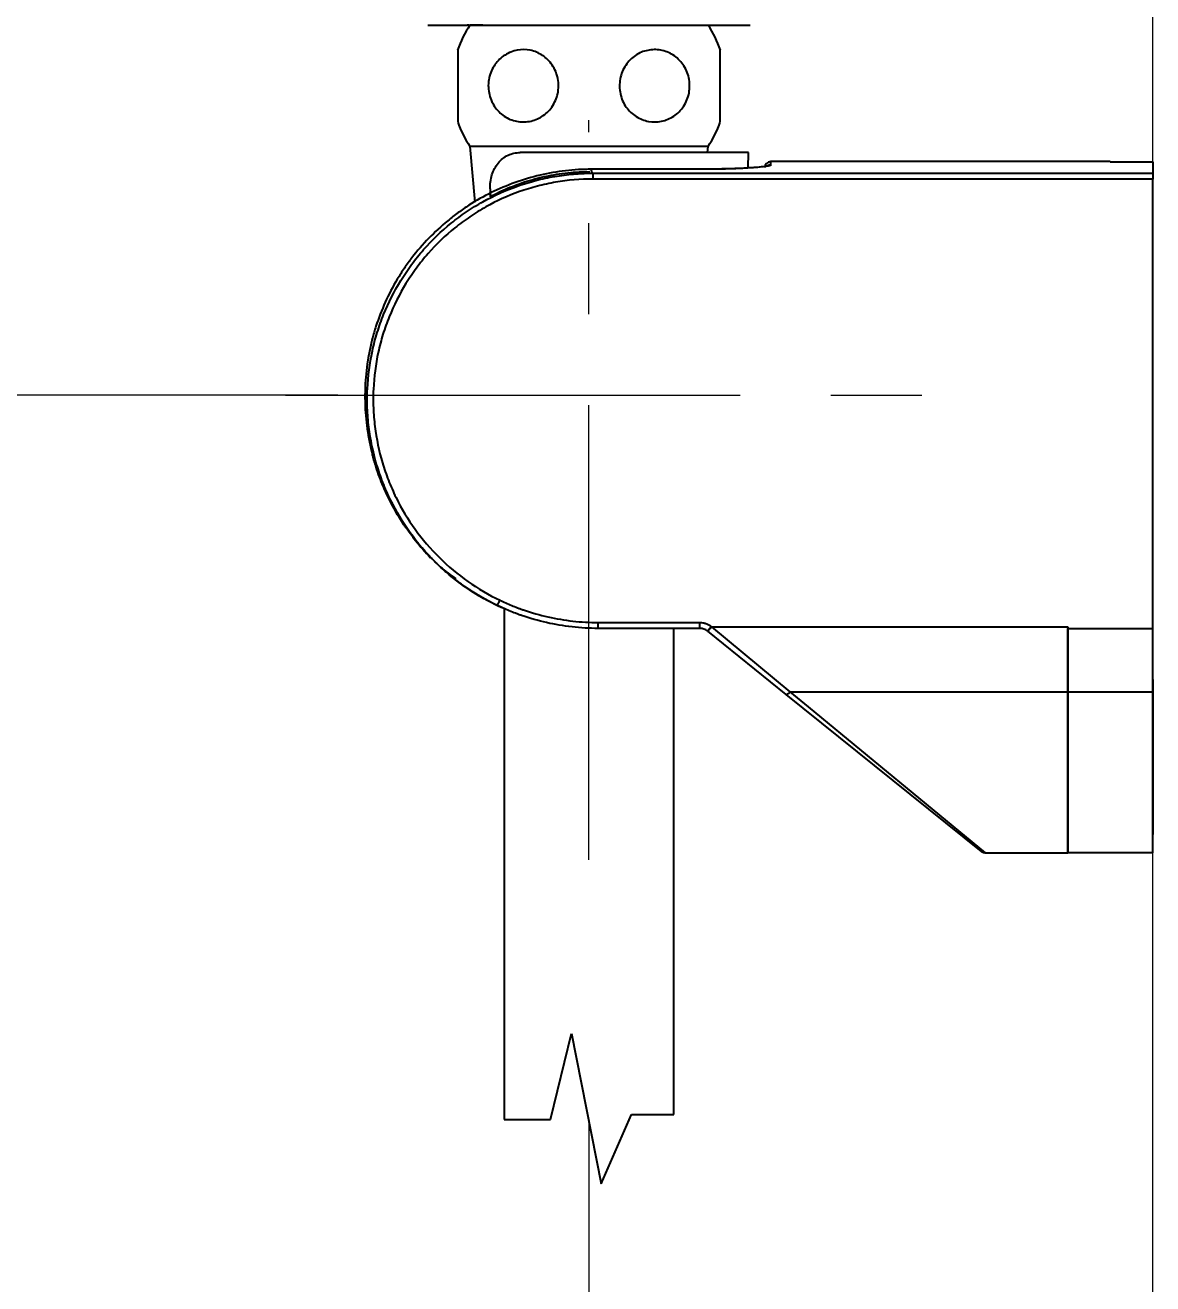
# Model space of a CAD drawing. Extents: x 0 to 1354, y 3495 to 4487.
# Drawn here: x 887.2 to 980.2, y 3818.8 to 3922.6 of the extents above; entities that cross this region are included whole.
import ezdxf

# ---------------------------------------------------------------- set-up
doc = ezdxf.new("R2010")
doc.units = 0
doc.header["$LTSCALE"] = 30
doc.header["$MEASUREMENT"] = 0
doc.header["$PDMODE"] = 3
doc.header["$PDSIZE"] = -10
doc.linetypes.add('CENTER', pattern=[2, 1.25, -0.25, 0.25, -0.25])
doc.layers.get('0').update_dxf_attribs({"linetype": 'CONTINUOUS'})
doc.layers.get('DEFPOINTS').update_dxf_attribs({"linetype": 'CONTINUOUS'})
doc.layers.add('\\M+5B3DF\\M+5B4E7\\M+5CFDF', color=3, linetype='CONTINUOUS', lineweight=9)
doc.layers.add('치수선', color=7, linetype='CONTINUOUS', lineweight=20)
doc.layers.add('BODY', color=7, linetype='CONTINUOUS')
doc.styles.add('Daelim Dimension', font='NanumGothic.ttf')
doc.dimstyles.new('DEFAULT', dxfattribs={"dimscale": 2, "dimtxt": 2, "dimasz": 2, "dimexe": 0, "dimexo": 2, "dimgap": 1, "dimtad": 1, "dimdec": 1, "dimzin": 9, "dimdsep": 46, "dimtxsty": 'Daelim Dimension', "dimcen": 0.5, "dimclrd": 252, "dimclre": 252, "dimclrt": 3, "dimadec": 1, "dimazin": 0, "dimtfac": 1, "dimtdec": 1, "dimtix": 1, "dimtmove": 0, "dimatfit": 3, "dimfxl": 0, "dimtolj": 1, "dimtzin": 1, "dimlwd": 9, "dimlwe": 9, "dimarcsym": 0})

# ---------------------------------------------------------------- blocks, each defined once
blk = doc.blocks.new('*D5')
at = {"color": 5, "lineweight": 9, "ltscale": 0.5}
for p, q in [((913.04, 3892.09), (744.79, 3892.09)), ((746.79, 3888.09), (746.79, 3619.83)), ((758.19, 3615.83), (744.79, 3615.83))]:
    blk.add_line(p, q, dxfattribs=at)
at = {"color": 5, "ltscale": 0.5}
for points in [[(746.12, 3888.09), (747.45, 3888.09), (746.79, 3892.09)], [(746.12, 3619.83), (747.45, 3619.83), (746.79, 3615.83)]]:
    blk.add_solid(points, dxfattribs=at)
at = {"layer": 'DEFPOINTS', "color": 0, "ltscale": 0.5}
for p in [(917.04, 3892.09, 0), (746.79, 3615.83), (762.19, 3615.83)]:
    blk.add_point(p, dxfattribs=at)
at = {"color": 7, "ltscale": 0.5, "insert": (739.34, 3753.96), "char_height": 10, "attachment_point": 5, "rotation": 90, "style": 'Daelim Dimension'}
blk.add_mtext('\\A1;1650', dxfattribs=at)

msp = doc.modelspace()

# ---------------------------------------------------------------- linework, layer by layer
at = {"color": 0}
for p, q in [((930.56, 3832.33), (932.29, 3839.44)), ((932.29, 3839.44), (934.75, 3827.03)), ((934.75, 3827.03), (937.25, 3832.75)), ((937.25, 3832.75), (940.74, 3832.75)), ((926.74, 3832.33), (930.56, 3832.33))]:
    msp.add_line(p, q, dxfattribs=at)
at = {"layer": '\\M+5B3DF\\M+5B4E7\\M+5CFDF', "color": 0, "lineweight": -3}
for p, q in [((920.46, 3922.59), (924.84, 3922.59)), ((925, 3922.59), (923.92, 3922.59)), ((924.84, 3922.59), (925.59, 3922.59)), ((923.92, 3912.59), (924.34, 3907.99)), ((943.57, 3912.59), (923.92, 3912.59)), ((943.52, 3912.09), (943.57, 3912.59)), ((946.91, 3912.09), (928.08, 3912.09)), ((946.87, 3910.81), (946.91, 3912.09)), ((943.24, 3910.71), (933.94, 3910.71)), ((943.24, 3910.71), (933.95, 3910.71)), ((934.05, 3910.38), (980.24, 3910.38)), ((943.24, 3910.71), (943.24, 3910.71)), ((976.74, 3911.34), (948.74, 3911.34)), ((948.74, 3911.06), (948.74, 3911.34)), ((976.74, 3911.32), (976.74, 3911.34)), ((976.74, 3911.32), (980.24, 3911.32)), ((980.24, 3911.32), (980.24, 3910.38)), ((980.24, 3910.38), (980.24, 3909.9)), ((980.24, 3909.9), (934.05, 3909.9)), ((980.24, 3872.84), (980.24, 3909.9)), ((916.79, 3884.54), (916.81, 3884.54)), ((917.36, 3883.34), (917.35, 3883.34)), ((926.74, 3874.5), (926.74, 3832.33)), ((934.49, 3872.84), (934.49, 3873.33)), ((934.49, 3873.33), (942.89, 3873.33)), ((942.89, 3872.84), (942.89, 3873.33)), ((943.83, 3873), (943.85, 3872.98)), ((943.85, 3872.98), (973.24, 3872.98)), ((943.85, 3872.98), (950.32, 3867.6)), ((942.89, 3872.84), (934.49, 3872.84)), ((940.74, 3832.75), (940.74, 3872.84)), ((943.54, 3872.61), (943.52, 3872.62)), ((950.01, 3867.4), (943.54, 3872.61)), ((973.24, 3872.84), (980.24, 3872.84)), ((973.24, 3867.6), (973.24, 3872.84)), ((973.24, 3872.84), (973.24, 3867.6)), ((980.24, 3867.6), (980.24, 3872.84)), ((966.11, 3854.45), (950.01, 3867.4)), ((950.32, 3867.6), (951.81, 3866.38)), ((950.32, 3867.6), (973.24, 3867.6)), ((973.24, 3867.6), (980.24, 3867.6)), ((973.24, 3854.34), (973.24, 3867.6)), ((973.24, 3867.6), (973.24, 3854.34)), ((980.24, 3854.34), (980.24, 3867.6)), ((951.81, 3866.38), (966.42, 3854.34))]:
    msp.add_line(p, q, dxfattribs=at)
for centre, radius, start, end in [((931.5, 3917.59, 0), 9.08, 146.6015, 161.0835), ((923.69, 3921.79, 0), 0.8, 74.9334, 90), ((935.99, 3917.59, 0), 9.08, 18.929, 33.3985), ((931.5, 3917.59, 0), 9.08, 199.2033, 213.3985), ((935.99, 3917.59, 0), 9.08, 326.6015, 340.8052), ((948.74, 3910.84, 0), 0.5, 90, 180)]:
    msp.add_arc(centre, radius, start, end, dxfattribs=at)
at = {"layer": '\\M+5B3DF\\M+5B4E7\\M+5CFDF', "color": 0, "lineweight": -3, "extrusion": (0, 0, -1)}
for centre, radius, start, end in [((-943.79, 3921.79, 0), 0.8, 74.9334, 90), ((-966.42, 3854.84, 0), 0.5, 270.2323, 308.8114)]:
    msp.add_arc(centre, radius, start, end, dxfattribs=at)
at = {"layer": '\\M+5B3DF\\M+5B4E7\\M+5CFDF', "color": 0, "lineweight": -3, "extrusion": (-4.69069e-11, 0, -1)}
for start, end in [(336.9755, 341.9793), (332.9643, 336.9081), (325.2786, 333.0311), (293.7407, 306.136)]:
    msp.add_arc((-934.49, 3892.09, 0), 19.25, start, end, dxfattribs=at)
at = {"layer": '\\M+5B3DF\\M+5B4E7\\M+5CFDF', "color": 0, "lineweight": -3}
for centre, major_axis, ratio, start_param, end_param in [((948.74, 3910.56), (-0.5, 0), 0.9987, 4.712389, 5.264696), ((943.83, 3873.01), (-0.313, -0.39), 0.016148, 0, 1.550723), ((943.85, 3873), (-0.313, -0.39), 0.016159, 0, 1.550709), ((950.32, 3867.79), (-0.313, -0.39), 0.244352, 0, 1.275867)]:
    msp.add_ellipse(centre, major_axis=major_axis, ratio=ratio, start_param=start_param, end_param=end_param, dxfattribs=at)
for points, knots in [([(925.59, 3922.59), (926.79, 3922.59), (927.99, 3922.59), (930.4, 3922.59), (931.6, 3922.59), (933.98, 3922.59), (935.16, 3922.59), (936.92, 3922.59), (937.51, 3922.59), (938.67, 3922.59), (939.24, 3922.59), (940.34, 3922.59), (940.88, 3922.59), (941.67, 3922.59), (941.92, 3922.59), (942.42, 3922.59), (942.67, 3922.59), (943.37, 3922.59), (943.8, 3922.59), (944.4, 3922.59), (944.59, 3922.59), (944.94, 3922.59), (945.11, 3922.59), (945.58, 3922.59), (945.85, 3922.59), (946.3, 3922.59), (946.48, 3922.59), (946.76, 3922.59), (946.86, 3922.59), (946.99, 3922.59), (947.03, 3922.59), (947.03, 3922.59)], [0, 0, 0, 0, 0.125, 0.125, 0.25, 0.25, 0.375, 0.375, 0.4375, 0.4375, 0.5, 0.5, 0.5625, 0.5625, 0.59375, 0.59375, 0.625, 0.625, 0.6875, 0.6875, 0.71875, 0.71875, 0.75, 0.75, 0.8125, 0.8125, 0.875, 0.875, 0.9375, 0.9375, 1, 1, 1, 1]), ([(922.92, 3920.57), (922.92, 3920.57), (922.92, 3920.56), (922.92, 3920.49), (922.92, 3920.44), (922.92, 3920.3), (922.92, 3920.22), (922.92, 3920.02), (922.92, 3919.9), (922.92, 3919.64), (922.92, 3919.49), (922.92, 3919.16), (922.92, 3918.99), (922.92, 3918.62), (922.92, 3918.42), (922.92, 3918.02), (922.92, 3917.81), (922.92, 3917.4), (922.92, 3917.19), (922.92, 3916.78), (922.92, 3916.59), (922.92, 3916.21), (922.92, 3916.04), (922.92, 3915.71), (922.92, 3915.56), (922.92, 3915.16), (922.92, 3914.95), (922.92, 3914.68), (922.92, 3914.61), (922.92, 3914.61)], [0, 0, 0, 0, 0.061737, 0.061737, 0.124288, 0.124288, 0.186839, 0.186839, 0.24939, 0.24939, 0.311941, 0.311941, 0.374492, 0.374492, 0.437042, 0.437042, 0.499593, 0.499593, 0.562144, 0.562144, 0.624695, 0.624695, 0.687246, 0.687246, 0.749797, 0.749797, 0.874898, 0.874898, 1, 1, 1, 1]), ([(926.76, 3915.08), (926.61, 3915.19), (926.46, 3915.31), (926.19, 3915.58), (926.06, 3915.73), (925.84, 3916.06), (925.75, 3916.23), (925.6, 3916.61), (925.54, 3916.81), (925.46, 3917.21), (925.44, 3917.42), (925.44, 3917.83), (925.47, 3918.04), (925.55, 3918.44), (925.62, 3918.64), (925.78, 3919.01), (925.88, 3919.18), (926.1, 3919.5), (926.23, 3919.65), (926.51, 3919.91), (926.66, 3920.03), (927.13, 3920.33), (927.48, 3920.46), (928.18, 3920.59), (928.55, 3920.59), (929.25, 3920.45), (929.6, 3920.3), (930.06, 3920), (930.21, 3919.88), (930.48, 3919.61), (930.6, 3919.46), (930.82, 3919.13), (930.92, 3918.95), (931.07, 3918.58), (931.13, 3918.39), (931.21, 3917.98), (931.23, 3917.77), (931.23, 3917.36), (931.2, 3917.15), (931.12, 3916.75), (931.05, 3916.55), (930.89, 3916.18), (930.79, 3916), (930.57, 3915.68), (930.44, 3915.53), (930.16, 3915.27), (930.02, 3915.15), (929.7, 3914.95), (929.53, 3914.87), (929.19, 3914.74), (929.02, 3914.69), (928.67, 3914.62), (928.48, 3914.61), (928.13, 3914.61), (927.95, 3914.63), (927.6, 3914.7), (927.42, 3914.75), (927.08, 3914.89), (926.92, 3914.98), (926.76, 3915.08)], [0, 0, 0, 0, 0.03125, 0.03125, 0.0625, 0.0625, 0.09375, 0.09375, 0.125, 0.125, 0.15625, 0.15625, 0.1875, 0.1875, 0.21875, 0.21875, 0.25, 0.25, 0.28125, 0.28125, 0.3125, 0.3125, 0.375, 0.375, 0.4375, 0.4375, 0.5, 0.5, 0.53125, 0.53125, 0.5625, 0.5625, 0.59375, 0.59375, 0.625, 0.625, 0.65625, 0.65625, 0.6875, 0.6875, 0.71875, 0.71875, 0.75, 0.75, 0.78125, 0.78125, 0.8125, 0.8125, 0.84375, 0.84375, 0.875, 0.875, 0.90625, 0.90625, 0.9375, 0.9375, 0.96875, 0.96875, 1, 1, 1, 1]), ([(940.73, 3915.08), (940.41, 3914.88), (940.08, 3914.74), (939.37, 3914.59), (939.01, 3914.59), (938.3, 3914.72), (937.96, 3914.85), (937.32, 3915.25), (937.05, 3915.51), (936.7, 3915.99), (936.6, 3916.16), (936.44, 3916.53), (936.38, 3916.73), (936.29, 3917.13), (936.27, 3917.33), (936.26, 3917.75), (936.28, 3917.96), (936.35, 3918.36), (936.41, 3918.56), (936.56, 3918.94), (936.66, 3919.11), (936.88, 3919.44), (937, 3919.6), (937.27, 3919.87), (937.42, 3919.99), (937.73, 3920.2), (937.89, 3920.28), (938.23, 3920.43), (938.41, 3920.48), (938.76, 3920.55), (938.94, 3920.57), (939.3, 3920.58), (939.48, 3920.56), (939.83, 3920.5), (940.01, 3920.45), (940.34, 3920.32), (940.51, 3920.23), (940.83, 3920.04), (940.97, 3919.92), (941.25, 3919.66), (941.38, 3919.51), (941.61, 3919.19), (941.7, 3919.02), (941.87, 3918.65), (941.93, 3918.45), (942.02, 3918.05), (942.04, 3917.85), (942.05, 3917.43), (942.03, 3917.22), (941.96, 3916.82), (941.9, 3916.62), (941.74, 3916.24), (941.65, 3916.06), (941.43, 3915.73), (941.31, 3915.58), (941.03, 3915.31), (940.88, 3915.19), (940.73, 3915.08)], [0, 0, 0, 0, 0.0625, 0.0625, 0.125, 0.125, 0.1875, 0.1875, 0.25, 0.25, 0.28125, 0.28125, 0.3125, 0.3125, 0.34375, 0.34375, 0.375, 0.375, 0.40625, 0.40625, 0.4375, 0.4375, 0.46875, 0.46875, 0.5, 0.5, 0.53125, 0.53125, 0.5625, 0.5625, 0.59375, 0.59375, 0.625, 0.625, 0.65625, 0.65625, 0.6875, 0.6875, 0.71875, 0.71875, 0.75, 0.75, 0.78125, 0.78125, 0.8125, 0.8125, 0.84375, 0.84375, 0.875, 0.875, 0.90625, 0.90625, 0.9375, 0.9375, 0.96875, 0.96875, 1, 1, 1, 1]), ([(944.56, 3914.61), (944.56, 3914.61), (944.56, 3914.67), (944.56, 3914.95), (944.56, 3915.15), (944.56, 3915.55), (944.56, 3915.7), (944.56, 3916.02), (944.56, 3916.2), (944.56, 3916.57), (944.56, 3916.76), (944.56, 3917.16), (944.56, 3917.37), (944.56, 3917.79), (944.56, 3917.99), (944.56, 3918.4), (944.56, 3918.6), (944.56, 3918.97), (944.56, 3919.15), (944.56, 3919.47), (944.56, 3919.62), (944.56, 3919.89), (944.56, 3920.01), (944.56, 3920.21), (944.56, 3920.3), (944.56, 3920.44), (944.56, 3920.49), (944.56, 3920.56), (944.56, 3920.57), (944.56, 3920.57), (944.56, 3920.57), (944.56, 3920.57)], [0, 0, 0, 0, 0.124897, 0.124897, 0.249794, 0.249794, 0.312243, 0.312243, 0.374692, 0.374692, 0.43714, 0.43714, 0.499589, 0.499589, 0.562037, 0.562037, 0.624486, 0.624486, 0.686935, 0.686935, 0.749383, 0.749383, 0.811832, 0.811832, 0.87428, 0.87428, 0.936729, 0.936729, 0.999178, 0.999178, 1, 1, 1, 1]), ([(925.58, 3909.09), (925.58, 3909.29), (925.59, 3909.48), (925.64, 3909.87), (925.68, 3910.06), (925.8, 3910.43), (925.87, 3910.6), (926.04, 3910.93), (926.14, 3911.08), (926.36, 3911.36), (926.49, 3911.48), (926.76, 3911.7), (926.91, 3911.79), (927.22, 3911.94), (927.38, 3912), (927.73, 3912.07), (927.9, 3912.09), (928.08, 3912.09)], [0, 0, 0, 0, 0.125, 0.125, 0.25, 0.25, 0.375, 0.375, 0.5, 0.5, 0.625, 0.625, 0.75, 0.75, 0.875, 0.875, 1, 1, 1, 1]), ([(933.95, 3910.71), (933.86, 3910.71), (933.77, 3910.71), (933.59, 3910.7), (933.32, 3910.7), (933.05, 3910.69), (932.52, 3910.66), (932.16, 3910.63), (931.1, 3910.5), (930.4, 3910.38), (929.02, 3910.06), (928.33, 3909.86), (926.98, 3909.37), (926.32, 3909.09), (925.05, 3908.47), (924.43, 3908.12), (923.54, 3907.54), (923.24, 3907.34), (922.67, 3906.92), (922.38, 3906.69), (920.99, 3905.56), (920.01, 3904.53), (918.92, 3903.13), (918.72, 3902.84), (918.31, 3902.25), (918.12, 3901.94), (917.56, 3901.02), (917.23, 3900.39), (916.65, 3899.1), (916.39, 3898.43), (916.06, 3897.42), (915.96, 3897.08), (915.78, 3896.38), (915.7, 3896.03), (915.35, 3894.28), (915.23, 3892.86), (915.29, 3890.73), (915.35, 3890.01), (915.55, 3888.59), (915.7, 3887.88), (915.88, 3887.19)], [0, 0, 0, 0, 0.007813, 0.007813, 0.015625, 0.03125, 0.03125, 0.0625, 0.0625, 0.125, 0.125, 0.1875, 0.1875, 0.25, 0.25, 0.3125, 0.3125, 0.34375, 0.34375, 0.375, 0.375, 0.5, 0.5, 0.53125, 0.53125, 0.5625, 0.5625, 0.625, 0.625, 0.6875, 0.6875, 0.71875, 0.71875, 0.75, 0.75, 0.875, 0.875, 0.9375, 0.9375, 1, 1, 1, 1]), ([(926.19, 3874.72), (925.23, 3875.18), (924.33, 3875.71), (922.61, 3876.92), (921.81, 3877.59), (920.3, 3879.08), (919.61, 3879.88), (918.39, 3881.58), (917.85, 3882.48), (917.15, 3883.9), (916.93, 3884.39), (916.55, 3885.37), (916.38, 3885.86), (915.93, 3887.37), (915.72, 3888.39), (915.52, 3889.97), (915.48, 3890.5), (915.44, 3891.55), (915.44, 3892.07), (915.52, 3893.64), (915.65, 3894.68), (915.99, 3896.24), (916.13, 3896.75), (916.44, 3897.75), (916.61, 3898.25), (917.2, 3899.7), (917.67, 3900.64), (918.5, 3901.99), (918.8, 3902.43), (919.43, 3903.28), (919.76, 3903.69), (920.79, 3904.86), (921.55, 3905.59), (922.79, 3906.59), (923.21, 3906.9), (924.08, 3907.49), (924.53, 3907.77), (925.9, 3908.53), (926.86, 3908.97), (928.36, 3909.5), (928.86, 3909.65), (929.88, 3909.92), (930.91, 3910.14), (931.95, 3910.27), (932.73, 3910.34), (932.99, 3910.35), (933.39, 3910.37), (933.52, 3910.38), (933.79, 3910.38), (933.92, 3910.38), (934.05, 3910.38)], [0, 0, 0, 0, 0.0625, 0.0625, 0.125, 0.125, 0.1875, 0.1875, 0.25, 0.25, 0.28125, 0.28125, 0.3125, 0.3125, 0.375, 0.375, 0.40625, 0.40625, 0.4375, 0.4375, 0.5, 0.5, 0.53125, 0.53125, 0.5625, 0.5625, 0.625, 0.625, 0.65625, 0.65625, 0.6875, 0.6875, 0.75, 0.75, 0.78125, 0.78125, 0.8125, 0.8125, 0.875, 0.875, 0.90625, 0.90625, 0.9375, 0.96875, 0.96875, 0.984375, 0.984375, 0.992187, 0.992187, 1, 1, 1, 1]), ([(925.59, 3908.44), (925.82, 3908.57), (926.06, 3908.69), (926.54, 3908.92), (926.78, 3909.03), (927.29, 3909.25), (927.55, 3909.35), (928.08, 3909.54), (928.35, 3909.64), (928.91, 3909.81), (929.2, 3909.89), (929.53, 3909.98), (929.56, 3909.99), (929.64, 3910.01), (929.68, 3910.02), (929.79, 3910.04), (930.01, 3910.09), (930.24, 3910.14), (930.69, 3910.23), (930.99, 3910.29), (931.61, 3910.38), (931.92, 3910.41), (932.39, 3910.45), (932.55, 3910.47), (932.87, 3910.48), (933.03, 3910.49), (933.4, 3910.5), (933.6, 3910.51), (933.81, 3910.51)], [0, 0, 0, 0, 0.103713, 0.103713, 0.207426, 0.207426, 0.311139, 0.311139, 0.414852, 0.414852, 0.518565, 0.518565, 0.531529, 0.531529, 0.544493, 0.544493, 0.570421, 0.622278, 0.622278, 0.72599, 0.72599, 0.829703, 0.829703, 0.88156, 0.88156, 0.933416, 0.933416, 1, 1, 1, 1]), ([(934.05, 3910.38), (934.04, 3910.39), (934.03, 3910.42), (934, 3910.47), (933.98, 3910.53), (933.96, 3910.6), (933.95, 3910.66), (933.95, 3910.7), (933.95, 3910.71)], [0, 0, 0, 0, 0.090293, 0.267592, 0.463771, 0.681769, 0.925894, 1, 1, 1, 1]), ([(934.05, 3910.38), (934.05, 3910.38), (934.05, 3910.36), (934.05, 3910.31), (934.05, 3910.27), (934.05, 3910.18), (934.05, 3910.13), (934.05, 3910.02), (934.05, 3909.96), (934.05, 3909.9)], [0, 0, 0, 0, 0.25, 0.25, 0.5, 0.5, 0.75, 0.75, 1, 1, 1, 1]), ([(948.74, 3911.06), (948.74, 3911.04), (948.71, 3911.02), (948.57, 3910.98), (948.46, 3910.96), (948.19, 3910.92), (948.02, 3910.9), (947.62, 3910.86), (947.39, 3910.84), (946.88, 3910.81), (946.6, 3910.79), (946, 3910.76), (945.69, 3910.75), (945.19, 3910.73), (945.01, 3910.73), (944.67, 3910.72), (944.49, 3910.72), (943.97, 3910.71), (943.61, 3910.71), (943.24, 3910.71)], [0, 0, 0, 0, 0.125, 0.125, 0.25, 0.25, 0.375, 0.375, 0.5, 0.5, 0.625, 0.625, 0.75, 0.75, 0.8125, 0.8125, 0.875, 0.875, 1, 1, 1, 1]), ([(948.5, 3910.99), (948.5, 3910.99), (948.47, 3910.98), (948.3, 3910.94), (947.8, 3910.88), (946.88, 3910.8), (945.61, 3910.75), (944.35, 3910.72), (943.55, 3910.71), (943.24, 3910.71)], [0, 0, 0, 0, 0.033823, 0.136574, 0.300692, 0.492679, 0.68591, 0.883318, 1, 1, 1, 1]), ([(934.05, 3909.9), (933.02, 3909.9), (932, 3909.81), (930.49, 3909.55), (929.99, 3909.44), (929, 3909.19), (928.5, 3909.03), (927.05, 3908.52), (926.12, 3908.1), (924.78, 3907.35), (924.35, 3907.08), (923.5, 3906.51), (923.08, 3906.2), (921.88, 3905.23), (921.14, 3904.52), (920.13, 3903.37), (919.81, 3902.97), (919.21, 3902.15), (918.92, 3901.72), (918.11, 3900.4), (917.65, 3899.49), (917.08, 3898.07), (916.9, 3897.59), (916.6, 3896.61), (916.47, 3896.11), (916.14, 3894.6), (916.01, 3893.59), (915.94, 3892.06), (915.94, 3891.55), (915.98, 3890.53), (916.02, 3890.01), (916.21, 3888.48), (916.42, 3887.48), (916.85, 3886.01), (917.02, 3885.53), (917.39, 3884.58), (917.6, 3884.1), (918.28, 3882.71), (918.81, 3881.84), (920, 3880.19), (920.67, 3879.41), (922.14, 3877.95), (922.92, 3877.3), (924.59, 3876.13), (925.47, 3875.61), (926.41, 3875.16)], [0, 0, 0, 0, 0.0625, 0.0625, 0.09375, 0.09375, 0.125, 0.125, 0.1875, 0.1875, 0.21875, 0.21875, 0.25, 0.25, 0.3125, 0.3125, 0.34375, 0.34375, 0.375, 0.375, 0.4375, 0.4375, 0.46875, 0.46875, 0.5, 0.5, 0.5625, 0.5625, 0.59375, 0.59375, 0.625, 0.625, 0.6875, 0.6875, 0.71875, 0.71875, 0.75, 0.75, 0.8125, 0.8125, 0.875, 0.875, 0.9375, 0.9375, 1, 1, 1, 1]), ([(925.58, 3909.09), (925.58, 3908.98), (925.59, 3908.87), (925.59, 3908.66), (925.59, 3908.55), (925.59, 3908.44)], [0, 0, 0, 0, 0.5, 0.5, 1, 1, 1, 1]), ([(916.79, 3884.54), (916.78, 3884.56), (916.76, 3884.6), (916.73, 3884.67), (916.71, 3884.73), (916.68, 3884.79), (916.66, 3884.86), (916.63, 3884.92), (916.61, 3884.98), (916.58, 3885.05), (916.55, 3885.11), (916.53, 3885.17), (916.51, 3885.24), (916.48, 3885.3), (916.46, 3885.37), (916.43, 3885.43), (916.41, 3885.5), (916.38, 3885.56), (916.36, 3885.63), (916.34, 3885.7), (916.31, 3885.76), (916.29, 3885.83), (916.27, 3885.89), (916.25, 3885.96), (916.22, 3886.03), (916.2, 3886.09), (916.18, 3886.16), (916.16, 3886.23), (916.14, 3886.3), (916.12, 3886.36), (916.1, 3886.43), (916.07, 3886.5), (916.05, 3886.57), (916.03, 3886.64), (916.01, 3886.7), (915.99, 3886.77), (915.97, 3886.84), (915.95, 3886.91), (915.94, 3886.98), (915.92, 3887.05), (915.9, 3887.12), (915.89, 3887.16), (915.88, 3887.19)], [0, 0, 0, 0, 0.024134, 0.048311, 0.072533, 0.0968, 0.12111, 0.145465, 0.169864, 0.194308, 0.218796, 0.243328, 0.267905, 0.292526, 0.317191, 0.341901, 0.366656, 0.391454, 0.416298, 0.441186, 0.466118, 0.491095, 0.516116, 0.541182, 0.566292, 0.591447, 0.616647, 0.641891, 0.66718, 0.692513, 0.717891, 0.743314, 0.768781, 0.794293, 0.81985, 0.845451, 0.871098, 0.896789, 0.922524, 0.948305, 0.97413, 1, 1, 1, 1]), ([(918.6, 3881.24), (918.55, 3881.3), (918.43, 3881.48), (918.29, 3881.7), (918.16, 3881.91), (918.08, 3882.03), (918.01, 3882.15), (917.94, 3882.27), (917.87, 3882.39), (917.8, 3882.51), (917.73, 3882.63), (917.66, 3882.75), (917.6, 3882.87), (917.53, 3882.99), (917.47, 3883.11), (917.41, 3883.22), (917.37, 3883.3), (917.35, 3883.34)], [0, 0, 0, 0, 0.092809, 0.26619, 0.325272, 0.383914, 0.442117, 0.49988, 0.557203, 0.614088, 0.670533, 0.72654, 0.782109, 0.837239, 0.89193, 0.946184, 1, 1, 1, 1]), ([(918.61, 3881.26), (918.87, 3880.86), (919.51, 3879.96), (920.24, 3879.12), (920.67, 3878.67)], [0, 0, 0, 0, 0.434902, 1, 1, 1, 1]), ([(920.81, 3878.55), (920.77, 3878.6), (920.54, 3878.83), (920.15, 3879.24), (919.66, 3879.82), (919.26, 3880.32), (918.94, 3880.74), (918.75, 3881.02), (918.63, 3881.18), (918.6, 3881.24)], [0, 0, 0, 0, 0.057496, 0.273517, 0.490016, 0.707009, 0.825, 0.944554, 1, 1, 1, 1]), ([(926.19, 3874.72), (926.17, 3874.73), (926.13, 3874.76), (926.06, 3874.79), (926, 3874.82), (925.93, 3874.85), (925.87, 3874.88), (925.81, 3874.91), (925.74, 3874.95), (925.68, 3874.98), (925.62, 3875.01), (925.55, 3875.04), (925.49, 3875.08), (925.43, 3875.11), (925.36, 3875.14), (925.3, 3875.18), (925.24, 3875.21), (924.84, 3875.43), (924.11, 3875.87), (923.09, 3876.56), (922.12, 3877.33), (921.44, 3877.94), (921.08, 3878.28), (921.02, 3878.35)], [0, 0, 0, 0, 0.011177, 0.022355, 0.033535, 0.044716, 0.055899, 0.067084, 0.07827, 0.089458, 0.100647, 0.111838, 0.12303, 0.134225, 0.14542, 0.156618, 0.167817, 0.179018, 0.372036, 0.566135, 0.761366, 0.957778, 1, 1, 1, 1]), ([(926.19, 3874.72), (926.19, 3874.72), (926.19, 3874.73), (926.2, 3874.74), (926.2, 3874.75), (926.21, 3874.77), (926.22, 3874.78), (926.23, 3874.81), (926.24, 3874.83), (926.26, 3874.87), (926.27, 3874.89), (926.3, 3874.94), (926.31, 3874.97), (926.34, 3875.02), (926.35, 3875.05), (926.38, 3875.11), (926.39, 3875.14), (926.4, 3875.16)], [0, 0, 0, 0, 0.125, 0.125, 0.25, 0.25, 0.375, 0.375, 0.5, 0.5, 0.625, 0.625, 0.75, 0.75, 0.875, 0.875, 1, 1, 1, 1]), ([(926.4, 3875.16), (926.72, 3875.01), (927.04, 3874.87), (927.53, 3874.67), (927.77, 3874.57), (928.02, 3874.48), (928.18, 3874.42), (928.27, 3874.39), (929.01, 3874.13), (929.68, 3873.94), (931.04, 3873.64), (931.72, 3873.52), (933.1, 3873.37), (933.79, 3873.33), (934.49, 3873.33)], [0, 0, 0, 0, 0.125, 0.125, 0.1875, 0.21875, 0.21875, 0.25, 0.25, 0.5, 0.5, 0.75, 0.75, 1, 1, 1, 1]), ([(934.49, 3872.84), (933.77, 3872.84), (933.06, 3872.88), (931.64, 3873.04), (930.94, 3873.16), (929.56, 3873.47), (928.87, 3873.67), (928.1, 3873.93), (928.02, 3873.96), (927.85, 3874.02), (927.59, 3874.12), (927.34, 3874.22), (926.84, 3874.42), (926.51, 3874.57), (926.19, 3874.72)], [0, 0, 0, 0, 0.25, 0.25, 0.5, 0.5, 0.75, 0.75, 0.78125, 0.78125, 0.8125, 0.875, 0.875, 1, 1, 1, 1]), ([(942.89, 3873.33), (942.98, 3873.33), (943.06, 3873.32), (943.23, 3873.29), (943.31, 3873.27), (943.47, 3873.21), (943.63, 3873.14), (943.77, 3873.05), (943.83, 3873)], [0, 0, 0, 0, 0.25, 0.25, 0.5, 0.5, 0.75, 1, 1, 1, 1]), ([(943.52, 3872.62), (943.47, 3872.66), (943.43, 3872.69), (943.33, 3872.74), (943.28, 3872.77), (943.17, 3872.8), (943.12, 3872.82), (943.01, 3872.84), (942.95, 3872.84), (942.89, 3872.84)], [0, 0, 0, 0, 0.25, 0.25, 0.5, 0.5, 0.75, 0.75, 1, 1, 1, 1]), ([(980.24, 3868.64), (980.24, 3868.18), (980.24, 3867.72), (980.24, 3866.78), (980.24, 3866.3), (980.24, 3865.36), (980.24, 3864.9), (980.24, 3863.56), (980.24, 3862.71), (980.24, 3861.52), (980.24, 3861.13), (980.24, 3860.4), (980.24, 3860.05), (980.24, 3859.07), (980.24, 3858.5), (980.24, 3857.75), (980.24, 3857.52), (980.24, 3857.12), (980.24, 3856.93), (980.24, 3856.45), (980.24, 3856.22), (980.24, 3855.91), (980.24, 3855.84), (980.24, 3855.84)], [0, 0, 0, 0, 0.062777, 0.062777, 0.129722, 0.129722, 0.196666, 0.196666, 0.330555, 0.330555, 0.3975, 0.3975, 0.464444, 0.464444, 0.598333, 0.598333, 0.665278, 0.665278, 0.732222, 0.732222, 0.866111, 0.866111, 1, 1, 1, 1]), ([(966.11, 3854.45), (966.15, 3854.42), (966.2, 3854.39), (966.31, 3854.35), (966.36, 3854.34), (966.42, 3854.34)], [0, 0, 0, 0, 0.5, 0.5, 1, 1, 1, 1]), ([(966.42, 3854.34), (967.14, 3854.34), (968.64, 3854.34), (970.91, 3854.34), (972.47, 3854.34), (973.24, 3854.34)], [0, 0, 0, 0, 0.316126, 0.658063, 1, 1, 1, 1])]:
    msp.add_open_spline(points, degree=3, knots=knots, dxfattribs=at)
for points in [[(917.36, 3883.34), (917.16, 3883.73), (916.98, 3884.13), (916.81, 3884.54)], [(921.47, 3877.93), (921.88, 3877.57), (922.31, 3877.25), (922.76, 3876.94)], [(973.24, 3872.98), (973.24, 3872.94), (973.24, 3872.89), (973.24, 3872.84)], [(980.24, 3854.34), (977.91, 3854.34), (975.58, 3854.34), (973.24, 3854.34)]]:
    msp.add_open_spline(points, degree=3, dxfattribs=at)
at = {"layer": 'BODY', "color": 1, "linetype": 'CENTER', "lineweight": 5}
for p, q in [((933.74, 3853.76), (933.74, 3914.76)), ((908.7, 3892.09, 0), (967.68, 3892.09, 0)), ((933.74, 3832.09), (933.74, 3678.03))]:
    msp.add_line(p, q, dxfattribs=at)
at = {"layer": '치수선'}
msp.add_line((980.24, 3615.83), (980.24, 4181.85), dxfattribs=at)

# ---------------------------------------------------------------- dimensions: what is measured, and where the dimension line sits
at = {"color": 5, "ltscale": 0.5}
dim = msp.add_linear_dim(base=(746.79, 3615.83), p1=(917.04, 3892.09, 0), p2=(762.19, 3615.83), angle=90, text='1650', dimstyle='DEFAULT', override={"dimtxt": 5, "dimexe": 1, "dimclrd": 5, "dimclre": 5, "dimclrt": 7}, dxfattribs=at)
dim.commit()
dim.dimension.update_dxf_attribs({"geometry": '*D5', "text_midpoint": (739.34, 3753.96)})

doc.saveas('drawing.dxf')
